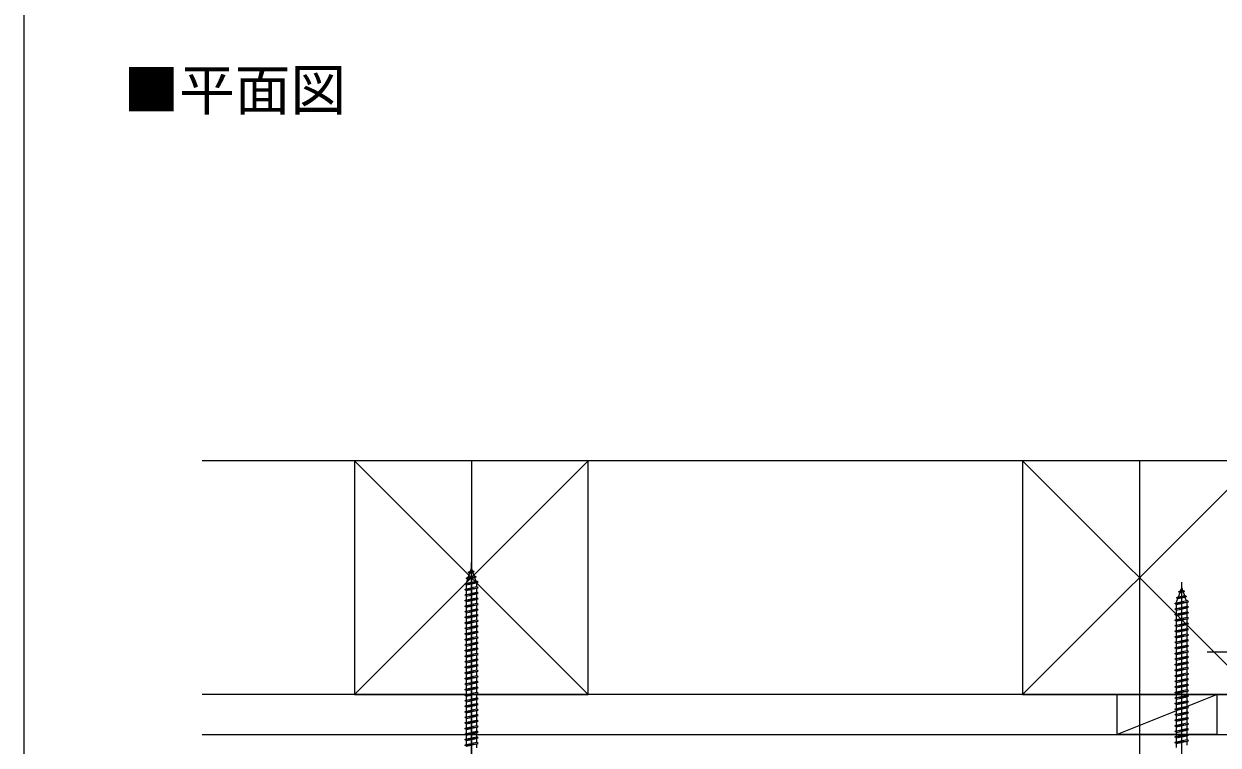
# Model space of a CAD drawing. Units: millimetres, scale not verified. Extents: x -875 to 875, y -1304 to 1297.
# Drawn here: x -875 to -339, y -332 to -8 of the extents above; entities that cross this region are included whole.
import ezdxf
from ezdxf.enums import TextEntityAlignment as Align

# ---------------------------------------------------------------- set-up
doc = ezdxf.new("R2010")
doc.units = ezdxf.units.MM
doc.header["$LTSCALE"] = 8
for name, color, linetype in [('0-1_USER1', 3, 'Continuous'), ('0-4_YKK_12', 2, 'Continuous'), ('0-5_YKK_13', 4, 'Continuous'), ('0-7_YKK_ZWAK', 7, 'Continuous'), ('0-8_YSS_K', 3, 'Continuous')]:
    doc.layers.add(name, color=color, linetype=linetype)
doc.styles.add('ＭＳ ゴシック', font='')
doc.styles.get('ＭＳ ゴシック').set_extended_font_data('MS Gothic')

msp = doc.modelspace()

# ---------------------------------------------------------------- linework, layer by layer
at = {"layer": '0-4_YKK_12'}
for p, q in [((-674, -204.1), (-674, -995.6)), ((-374, -204.1), (-374, -912.1))]:
    msp.add_line(p, q, dxfattribs=at)
at = {"layer": '0-5_YKK_13'}
for p, q in [((-674, -368.8), (-674, -249.799)), ((-676.313, -256.714), (-671.878, -256.16)), ((-676.313, -256.714), (-675.398, -256.361)), ((-676.313, -256.714), (-675.678, -257.173)), ((-676.25, -258.834), (-675.678, -257.173)), ((-675.678, -257.173), (-672.561, -256.48)), ((-675.414, -254.102), (-674.466, -253.654)), ((-675.414, -254.102), (-672.703, -253.763)), ((-675.414, -254.102), (-674.746, -254.466)), ((-675.398, -256.361), (-674.746, -254.466)), ((-675.398, -256.361), (-672.801, -255.783)), ((-674.746, -254.466), (-673.36, -254.158)), ((-674.466, -253.654), (-674, -252.3)), ((-674.466, -253.654), (-673.6, -253.461)), ((-674, -252.3), (-673.6, -253.461)), ((-672.703, -253.763), (-673.6, -253.461)), ((-672.703, -253.763), (-673.36, -254.158)), ((-673.36, -254.158), (-672.801, -255.783)), ((-671.878, -256.16), (-672.801, -255.783)), ((-671.878, -256.16), (-672.561, -256.48)), ((-672.561, -256.48), (-672.001, -258.106)), ((-677, -259.3), (-671, -258.55)), ((-677, -261.8), (-671, -261.05)), ((-676.25, -259.05), (-671.75, -258.05)), ((-676.25, -259.05), (-676.25, -258.834)), ((-676.25, -261.55), (-676.25, -259.8)), ((-676.25, -261.55), (-671.75, -260.55)), ((-676.25, -264.05), (-676.25, -262.3)), ((-671.761, -258.802), (-671.75, -258.834)), ((-671.75, -258.834), (-671.75, -260.55)), ((-671.75, -261.3), (-671.75, -263.05)), ((-356.414, -262.902), (-355.466, -262.454)), ((-356.414, -262.902), (-353.703, -262.563)), ((-355.466, -262.454), (-355, -261.1)), ((-355.466, -262.454), (-354.6, -262.261)), ((-355, -357.6), (-355, -258.6)), ((-355, -261.1), (-354.6, -262.261)), ((-353.703, -262.563), (-354.6, -262.261)), ((-353.703, -262.563), (-354.36, -262.958)), ((-677, -264.3), (-671, -263.55)), ((-677, -266.8), (-671, -266.05)), ((-676.25, -264.05), (-671.75, -263.05)), ((-676.25, -266.55), (-676.25, -264.8)), ((-676.25, -266.55), (-671.75, -265.55)), ((-676.25, -269.05), (-676.25, -267.3)), ((-676.25, -269.05), (-671.75, -268.05)), ((-671.75, -263.8), (-671.75, -265.55)), ((-671.75, -266.3), (-671.75, -268.05)), ((-358, -268.1), (-352, -267.35)), ((-357.313, -265.514), (-352.878, -264.96)), ((-357.313, -265.514), (-356.398, -265.161)), ((-357.313, -265.514), (-356.678, -265.973)), ((-357.25, -267.634), (-356.678, -265.973)), ((-357.25, -267.85), (-352.75, -266.85)), ((-357.25, -267.85), (-357.25, -267.634)), ((-356.678, -265.973), (-353.561, -265.28)), ((-356.414, -262.902), (-355.746, -263.266)), ((-356.398, -265.161), (-355.746, -263.266)), ((-356.398, -265.161), (-353.801, -264.583)), ((-355.746, -263.266), (-354.36, -262.958)), ((-354.36, -262.958), (-353.801, -264.583)), ((-352.878, -264.96), (-353.801, -264.583)), ((-352.878, -264.96), (-353.561, -265.28)), ((-353.561, -265.28), (-353.001, -266.906)), ((-352.761, -267.602), (-352.75, -267.634)), ((-352.75, -267.634), (-352.75, -269.35)), ((-677, -269.3), (-671, -268.55)), ((-677, -271.8), (-671, -271.05)), ((-676.25, -271.55), (-676.25, -269.8)), ((-676.25, -271.55), (-671.75, -270.55)), ((-676.25, -274.05), (-676.25, -272.3)), ((-676.25, -274.05), (-671.75, -273.05)), ((-671.75, -268.8), (-671.75, -270.55)), ((-671.75, -271.3), (-671.75, -273.05)), ((-358, -270.6), (-352, -269.85)), ((-358, -273.1), (-352, -272.35)), ((-357.25, -270.35), (-357.25, -268.6)), ((-357.25, -270.35), (-352.75, -269.35)), ((-357.25, -272.85), (-357.25, -271.1)), ((-357.25, -272.85), (-352.75, -271.85)), ((-352.75, -270.1), (-352.75, -271.85)), ((-352.75, -272.6), (-352.75, -274.35)), ((-677, -274.3), (-671, -273.55)), ((-677, -276.8), (-671, -276.05)), ((-677, -279.3), (-671, -278.55)), ((-676.25, -276.55), (-676.25, -274.8)), ((-676.25, -276.55), (-671.75, -275.55)), ((-676.25, -279.05), (-676.25, -277.3)), ((-676.25, -279.05), (-671.75, -278.05)), ((-671.75, -273.8), (-671.75, -275.55)), ((-671.75, -276.3), (-671.75, -278.05)), ((-671.75, -278.8), (-671.75, -280.55)), ((-358, -275.6), (-352, -274.85)), ((-358, -278.1), (-352, -277.35)), ((-357.25, -275.35), (-357.25, -273.6)), ((-357.25, -275.35), (-352.75, -274.35)), ((-357.25, -277.85), (-357.25, -276.1)), ((-357.25, -277.85), (-352.75, -276.85)), ((-352.75, -275.1), (-352.75, -276.85)), ((-352.75, -277.6), (-352.75, -279.35)), ((-677, -281.8), (-671, -281.05)), ((-677, -284.3), (-671, -283.55)), ((-676.25, -281.55), (-676.25, -279.8)), ((-676.25, -281.55), (-671.75, -280.55)), ((-676.25, -284.05), (-676.25, -282.3)), ((-676.25, -284.05), (-671.75, -283.05)), ((-671.75, -281.3), (-671.75, -283.05)), ((-671.75, -283.8), (-671.75, -285.55)), ((-358, -280.6), (-352, -279.85)), ((-358, -283.1), (-352, -282.35)), ((-357.25, -280.35), (-352.75, -279.35)), ((-357.25, -282.85), (-357.25, -281.1)), ((-357.25, -282.85), (-352.75, -281.85)), ((-352.75, -280.1), (-352.75, -281.85)), ((-352.75, -282.6), (-352.75, -284.35)), ((-677, -286.8), (-671, -286.05)), ((-677, -289.3), (-671, -288.55)), ((-676.25, -286.55), (-676.25, -284.8)), ((-676.25, -286.55), (-671.75, -285.55)), ((-676.25, -289.05), (-676.25, -287.3)), ((-676.25, -289.05), (-671.75, -288.05)), ((-671.75, -286.3), (-671.75, -288.05)), ((-671.75, -288.8), (-671.75, -290.55)), ((-358, -285.6), (-352, -284.85)), ((-358, -288.1), (-352, -287.35)), ((-357.25, -285.35), (-352.75, -284.35)), ((-357.25, -287.85), (-357.25, -286.1)), ((-357.25, -287.85), (-352.75, -286.85)), ((-357.25, -290.35), (-357.25, -288.6)), ((-357.25, -290.35), (-352.75, -289.35)), ((-352.75, -285.1), (-352.75, -286.85)), ((-352.75, -287.6), (-352.75, -289.35)), ((-677, -291.8), (-671, -291.05)), ((-677, -294.3), (-671, -293.55)), ((-676.25, -291.55), (-671.75, -290.55)), ((-676.25, -294.05), (-676.25, -292.3)), ((-676.25, -294.05), (-671.75, -293.05)), ((-671.75, -291.3), (-671.75, -293.05)), ((-671.75, -293.8), (-671.75, -295.55)), ((-358, -290.6), (-352, -289.85)), ((-358, -293.1), (-352, -292.35)), ((-358, -295.6), (-352, -294.85)), ((-357.25, -292.85), (-357.25, -291.1)), ((-357.25, -292.85), (-352.75, -291.85)), ((-357.25, -295.35), (-357.25, -293.6)), ((-357.25, -295.35), (-352.75, -294.35)), ((-352.75, -290.1), (-352.75, -291.85)), ((-352.75, -292.6), (-352.75, -294.35)), ((-293.5, -290.104), (-343.5, -290.104)), ((-677, -296.8), (-671, -296.05)), ((-677, -299.3), (-671, -298.55)), ((-676.25, -296.55), (-671.75, -295.55)), ((-676.25, -299.05), (-676.25, -297.3)), ((-676.25, -299.05), (-671.75, -298.05)), ((-676.25, -301.55), (-676.25, -299.8)), ((-671.75, -296.3), (-671.75, -298.05)), ((-671.75, -298.8), (-671.75, -300.55)), ((-358, -298.1), (-352, -297.35)), ((-358, -300.6), (-352, -299.85)), ((-357.25, -297.85), (-357.25, -296.1)), ((-357.25, -297.85), (-352.75, -296.85)), ((-357.25, -300.35), (-357.25, -298.6)), ((-357.25, -300.35), (-352.75, -299.35)), ((-352.75, -295.1), (-352.75, -296.85)), ((-352.75, -297.6), (-352.75, -299.35)), ((-352.75, -300.1), (-352.75, -301.85)), ((-677, -301.8), (-671, -301.05)), ((-677, -304.3), (-671, -303.55)), ((-676.25, -301.55), (-671.75, -300.55)), ((-676.25, -304.05), (-676.25, -302.3)), ((-676.25, -304.05), (-671.75, -303.05)), ((-676.25, -306.55), (-676.25, -304.8)), ((-676.25, -306.55), (-671.75, -305.55)), ((-671.75, -301.3), (-671.75, -303.05)), ((-671.75, -303.8), (-671.75, -305.55)), ((-358, -303.1), (-352, -302.35)), ((-358, -305.6), (-352, -304.85)), ((-357.25, -302.85), (-357.25, -301.1)), ((-357.25, -302.85), (-352.75, -301.85)), ((-357.25, -305.35), (-352.75, -304.35)), ((-352.75, -302.6), (-352.75, -304.35)), ((-352.75, -305.1), (-352.75, -306.85)), ((-677, -306.8), (-671, -306.05)), ((-677, -309.3), (-671, -308.55)), ((-677, -311.8), (-671, -311.05)), ((-676.25, -309.05), (-676.25, -307.3)), ((-676.25, -309.05), (-671.75, -308.05)), ((-676.25, -311.55), (-676.25, -309.8)), ((-676.25, -311.55), (-671.75, -310.55)), ((-671.75, -306.3), (-671.75, -308.05)), ((-671.75, -308.8), (-671.75, -310.55)), ((-358, -308.1), (-352, -307.35)), ((-358, -310.6), (-352, -309.85)), ((-357.25, -307.85), (-357.25, -306.1)), ((-357.25, -307.85), (-352.75, -306.85)), ((-357.25, -310.35), (-352.75, -309.35)), ((-352.75, -307.6), (-352.75, -309.35)), ((-352.75, -310.1), (-352.75, -311.85)), ((-677, -314.3), (-671, -313.55)), ((-677, -316.8), (-671, -316.05)), ((-676.25, -314.05), (-676.25, -312.3)), ((-676.25, -314.05), (-671.75, -313.05)), ((-676.25, -316.55), (-671.75, -315.55)), ((-671.75, -311.3), (-671.75, -313.05)), ((-671.75, -313.8), (-671.75, -315.55)), ((-671.75, -316.3), (-671.75, -318.05)), ((-358, -313.1), (-352, -312.35)), ((-358, -315.6), (-352, -314.85)), ((-357.25, -312.85), (-357.25, -311.1)), ((-357.25, -312.85), (-352.75, -311.85)), ((-357.25, -315.35), (-357.25, -313.6)), ((-357.25, -315.35), (-352.75, -314.35)), ((-357.25, -317.85), (-357.25, -316.1)), ((-352.75, -312.6), (-352.75, -314.35)), ((-352.75, -315.1), (-352.75, -316.85)), ((-677, -319.3), (-671, -318.55)), ((-677, -321.8), (-671, -321.05)), ((-676.25, -319.05), (-676.25, -317.3)), ((-676.25, -319.05), (-671.75, -318.05)), ((-676.25, -321.55), (-671.75, -320.55)), ((-671.75, -318.8), (-671.75, -320.55)), ((-671.75, -321.3), (-671.75, -323.05)), ((-358, -318.1), (-352, -317.35)), ((-358, -320.6), (-352, -319.85)), ((-357.25, -317.85), (-352.75, -316.85)), ((-357.25, -320.35), (-357.25, -318.6)), ((-357.25, -320.35), (-352.75, -319.35)), ((-357.25, -322.85), (-357.25, -321.1)), ((-352.75, -317.6), (-352.75, -319.35)), ((-352.75, -320.1), (-352.75, -321.85)), ((-677, -324.3), (-671, -323.55)), ((-677, -326.8), (-671, -326.05)), ((-676.25, -324.05), (-676.25, -322.3)), ((-676.25, -324.05), (-671.75, -323.05)), ((-676.25, -326.55), (-676.25, -324.8)), ((-676.25, -326.55), (-671.75, -325.55)), ((-671.75, -323.8), (-671.75, -325.55)), ((-671.75, -326.3), (-671.75, -328.05)), ((-358, -323.1), (-352, -322.35)), ((-358, -325.6), (-352, -324.85)), ((-357.25, -322.85), (-352.75, -321.85)), ((-357.25, -325.35), (-357.25, -323.6)), ((-357.25, -325.35), (-352.75, -324.35)), ((-357.25, -327.85), (-357.25, -326.1)), ((-357.25, -327.85), (-352.75, -326.85)), ((-352.75, -322.6), (-352.75, -324.35)), ((-352.75, -325.1), (-352.75, -326.85)), ((-677, -329.3), (-671, -328.55)), ((-677, -331.8), (-671, -331.05)), ((-676.25, -329.05), (-676.25, -327.3)), ((-676.25, -329.05), (-671.75, -328.05)), ((-676.25, -331.55), (-676.25, -329.8)), ((-676.25, -331.55), (-671.75, -330.55)), ((-671.75, -328.8), (-671.75, -330.55)), ((-671.75, -331.3), (-671.75, -333.05)), ((-358, -328.1), (-352, -327.35)), ((-358, -330.6), (-352, -329.85)), ((-357.25, -330.35), (-357.25, -328.6)), ((-357.25, -330.35), (-352.75, -329.35)), ((-357.25, -332.85), (-357.25, -331.1)), ((-352.75, -327.6), (-352.75, -329.35)), ((-352.75, -330.1), (-352.75, -331.85))]:
    msp.add_line(p, q, dxfattribs=at)
for points in [[(-676.25, -259.8), (-677, -259.3), (-676.25, -259.05)], [(-676.25, -262.3), (-677, -261.8), (-676.25, -261.55)], [(-676.25, -259.8), (-671.75, -258.8), (-671, -258.55), (-671.75, -258.05)], [(-676.25, -262.3), (-671.75, -261.3), (-671, -261.05), (-671.75, -260.55)], [(-676.25, -264.8), (-677, -264.3), (-676.25, -264.05)], [(-676.25, -267.3), (-677, -266.8), (-676.25, -266.55)], [(-676.25, -264.8), (-671.75, -263.8), (-671, -263.55), (-671.75, -263.05)], [(-676.25, -267.3), (-671.75, -266.3), (-671, -266.05), (-671.75, -265.55)], [(-676.25, -269.8), (-671.75, -268.8), (-671, -268.55), (-671.75, -268.05)], [(-357.25, -268.6), (-358, -268.1), (-357.25, -267.85)], [(-357.25, -268.6), (-352.75, -267.6), (-352, -267.35), (-352.75, -266.85)], [(-676.25, -269.8), (-677, -269.3), (-676.25, -269.05)], [(-676.25, -272.3), (-677, -271.8), (-676.25, -271.55)], [(-676.25, -272.3), (-671.75, -271.3), (-671, -271.05), (-671.75, -270.55)], [(-676.25, -274.8), (-671.75, -273.8), (-671, -273.55), (-671.75, -273.05)], [(-357.25, -271.1), (-358, -270.6), (-357.25, -270.35)], [(-357.25, -273.6), (-358, -273.1), (-357.25, -272.85)], [(-357.25, -271.1), (-352.75, -270.1), (-352, -269.85), (-352.75, -269.35)], [(-357.25, -273.6), (-352.75, -272.6), (-352, -272.35), (-352.75, -271.85)], [(-676.25, -274.8), (-677, -274.3), (-676.25, -274.05)], [(-676.25, -277.3), (-677, -276.8), (-676.25, -276.55)], [(-676.25, -277.3), (-671.75, -276.3), (-671, -276.05), (-671.75, -275.55)], [(-676.25, -279.8), (-671.75, -278.8), (-671, -278.55), (-671.75, -278.05)], [(-357.25, -276.1), (-358, -275.6), (-357.25, -275.35)], [(-357.25, -280.35), (-357.25, -278.6), (-358, -278.1), (-357.25, -277.85)], [(-357.25, -276.1), (-352.75, -275.1), (-352, -274.85), (-352.75, -274.35)], [(-357.25, -278.6), (-352.75, -277.6), (-352, -277.35), (-352.75, -276.85)], [(-676.25, -279.8), (-677, -279.3), (-676.25, -279.05)], [(-676.25, -282.3), (-677, -281.8), (-676.25, -281.55)], [(-676.25, -284.8), (-677, -284.3), (-676.25, -284.05)], [(-676.25, -282.3), (-671.75, -281.3), (-671, -281.05), (-671.75, -280.55)], [(-676.25, -284.8), (-671.75, -283.8), (-671, -283.55), (-671.75, -283.05)], [(-357.25, -281.1), (-358, -280.6), (-357.25, -280.35)], [(-357.25, -285.35), (-357.25, -283.6), (-358, -283.1), (-357.25, -282.85)], [(-357.25, -281.1), (-352.75, -280.1), (-352, -279.85), (-352.75, -279.35)], [(-357.25, -283.6), (-352.75, -282.6), (-352, -282.35), (-352.75, -281.85)], [(-676.25, -287.3), (-677, -286.8), (-676.25, -286.55)], [(-676.25, -291.55), (-676.25, -289.8), (-677, -289.3), (-676.25, -289.05)], [(-676.25, -287.3), (-671.75, -286.3), (-671, -286.05), (-671.75, -285.55)], [(-676.25, -289.8), (-671.75, -288.8), (-671, -288.55), (-671.75, -288.05)], [(-357.25, -286.1), (-358, -285.6), (-357.25, -285.35)], [(-357.25, -288.6), (-358, -288.1), (-357.25, -287.85)], [(-357.25, -286.1), (-352.75, -285.1), (-352, -284.85), (-352.75, -284.35)], [(-357.25, -288.6), (-352.75, -287.6), (-352, -287.35), (-352.75, -286.85)], [(-357.25, -291.1), (-352.75, -290.1), (-352, -289.85), (-352.75, -289.35)], [(-676.25, -292.3), (-677, -291.8), (-676.25, -291.55)], [(-676.25, -296.55), (-676.25, -294.8), (-677, -294.3), (-676.25, -294.05)], [(-676.25, -292.3), (-671.75, -291.3), (-671, -291.05), (-671.75, -290.55)], [(-676.25, -294.8), (-671.75, -293.8), (-671, -293.55), (-671.75, -293.05)], [(-357.25, -291.1), (-358, -290.6), (-357.25, -290.35)], [(-357.25, -293.6), (-358, -293.1), (-357.25, -292.85)], [(-357.25, -293.6), (-352.75, -292.6), (-352, -292.35), (-352.75, -291.85)], [(-357.25, -296.1), (-352.75, -295.1), (-352, -294.85), (-352.75, -294.35)], [(-676.25, -297.3), (-677, -296.8), (-676.25, -296.55)], [(-676.25, -299.8), (-677, -299.3), (-676.25, -299.05)], [(-676.25, -297.3), (-671.75, -296.3), (-671, -296.05), (-671.75, -295.55)], [(-676.25, -299.8), (-671.75, -298.8), (-671, -298.55), (-671.75, -298.05)], [(-357.25, -296.1), (-358, -295.6), (-357.25, -295.35)], [(-357.25, -298.6), (-358, -298.1), (-357.25, -297.85)], [(-357.25, -301.1), (-358, -300.6), (-357.25, -300.35)], [(-357.25, -298.6), (-352.75, -297.6), (-352, -297.35), (-352.75, -296.85)], [(-357.25, -301.1), (-352.75, -300.1), (-352, -299.85), (-352.75, -299.35)], [(-676.25, -302.3), (-677, -301.8), (-676.25, -301.55)], [(-676.25, -304.8), (-677, -304.3), (-676.25, -304.05)], [(-676.25, -302.3), (-671.75, -301.3), (-671, -301.05), (-671.75, -300.55)], [(-676.25, -304.8), (-671.75, -303.8), (-671, -303.55), (-671.75, -303.05)], [(-676.25, -307.3), (-671.75, -306.3), (-671, -306.05), (-671.75, -305.55)], [(-357.25, -305.35), (-357.25, -303.6), (-358, -303.1), (-357.25, -302.85)], [(-357.25, -306.1), (-358, -305.6), (-357.25, -305.35)], [(-357.25, -303.6), (-352.75, -302.6), (-352, -302.35), (-352.75, -301.85)], [(-357.25, -306.1), (-352.75, -305.1), (-352, -304.85), (-352.75, -304.35)], [(-676.25, -307.3), (-677, -306.8), (-676.25, -306.55)], [(-676.25, -309.8), (-677, -309.3), (-676.25, -309.05)], [(-676.25, -309.8), (-671.75, -308.8), (-671, -308.55), (-671.75, -308.05)], [(-676.25, -312.3), (-671.75, -311.3), (-671, -311.05), (-671.75, -310.55)], [(-357.25, -310.35), (-357.25, -308.6), (-358, -308.1), (-357.25, -307.85)], [(-357.25, -311.1), (-358, -310.6), (-357.25, -310.35)], [(-357.25, -308.6), (-352.75, -307.6), (-352, -307.35), (-352.75, -306.85)], [(-357.25, -311.1), (-352.75, -310.1), (-352, -309.85), (-352.75, -309.35)], [(-676.25, -312.3), (-677, -311.8), (-676.25, -311.55)], [(-676.25, -316.55), (-676.25, -314.8), (-677, -314.3), (-676.25, -314.05)], [(-676.25, -314.8), (-671.75, -313.8), (-671, -313.55), (-671.75, -313.05)], [(-676.25, -317.3), (-671.75, -316.3), (-671, -316.05), (-671.75, -315.55)], [(-357.25, -313.6), (-358, -313.1), (-357.25, -312.85)], [(-357.25, -316.1), (-358, -315.6), (-357.25, -315.35)], [(-357.25, -313.6), (-352.75, -312.6), (-352, -312.35), (-352.75, -311.85)], [(-357.25, -316.1), (-352.75, -315.1), (-352, -314.85), (-352.75, -314.35)], [(-676.25, -317.3), (-677, -316.8), (-676.25, -316.55)], [(-676.25, -321.55), (-676.25, -319.8), (-677, -319.3), (-676.25, -319.05)], [(-676.25, -322.3), (-677, -321.8), (-676.25, -321.55)], [(-676.25, -319.8), (-671.75, -318.8), (-671, -318.55), (-671.75, -318.05)], [(-676.25, -322.3), (-671.75, -321.3), (-671, -321.05), (-671.75, -320.55)], [(-357.25, -318.6), (-358, -318.1), (-357.25, -317.85)], [(-357.25, -321.1), (-358, -320.6), (-357.25, -320.35)], [(-357.25, -318.6), (-352.75, -317.6), (-352, -317.35), (-352.75, -316.85)], [(-357.25, -321.1), (-352.75, -320.1), (-352, -319.85), (-352.75, -319.35)], [(-676.25, -324.8), (-677, -324.3), (-676.25, -324.05)], [(-676.25, -327.3), (-677, -326.8), (-676.25, -326.55)], [(-676.25, -324.8), (-671.75, -323.8), (-671, -323.55), (-671.75, -323.05)], [(-676.25, -327.3), (-671.75, -326.3), (-671, -326.05), (-671.75, -325.55)], [(-357.25, -323.6), (-358, -323.1), (-357.25, -322.85)], [(-357.25, -326.1), (-358, -325.6), (-357.25, -325.35)], [(-357.25, -323.6), (-352.75, -322.6), (-352, -322.35), (-352.75, -321.85)], [(-357.25, -326.1), (-352.75, -325.1), (-352, -324.85), (-352.75, -324.35)], [(-357.25, -328.6), (-352.75, -327.6), (-352, -327.35), (-352.75, -326.85)], [(-676.25, -329.8), (-677, -329.3), (-676.25, -329.05)], [(-676.25, -332.3), (-677, -331.8), (-676.25, -331.55)], [(-676.25, -329.8), (-671.75, -328.8), (-671, -328.55), (-671.75, -328.05)], [(-676.25, -332.3), (-671.75, -331.3), (-671, -331.05), (-671.75, -330.55)], [(-357.25, -328.6), (-358, -328.1), (-357.25, -327.85)], [(-357.25, -331.1), (-358, -330.6), (-357.25, -330.35)], [(-357.25, -331.1), (-352.75, -330.1), (-352, -329.85), (-352.75, -329.35)]]:
    msp.add_lwpolyline(points, dxfattribs=at)
at = {"layer": '0-7_YKK_ZWAK'}
msp.add_line((-875, 1245.9), (-875, -1304.1), dxfattribs=at)
at = {"layer": '0-8_YSS_K'}
for p, q in [((-309, -204.1), (-795, -204.1)), ((-726.5, -204.1), (-621.5, -309.1)), ((-621.5, -204.1), (-726.5, -309.1)), ((-426.5, -204.1), (-321.5, -309.1)), ((-321.5, -204.1), (-426.5, -309.1)), ((-309, -309.1), (-795, -309.1)), ((-339, -309.1), (-384, -327.1)), ((-339, -327.1), (-339, -309.1)), ((-795, -327.1), (-311.4, -327.1)), ((-339, -327.1), (-384, -327.1))]:
    msp.add_line(p, q, dxfattribs=at)
for points in [[(-726.5, -309.1), (-621.5, -309.1), (-621.5, -204.1), (-726.5, -204.1)], [(-426.5, -309.1), (-321.5, -309.1), (-321.5, -204.1), (-426.5, -204.1)]]:
    msp.add_lwpolyline(points, close=True, dxfattribs=at)
msp.add_lwpolyline([(-384, -327.1), (-384, -309.1), (-339, -309.1)], dxfattribs=at)

# ---------------------------------------------------------------- texts
at = {"layer": '0-1_USER1', "style": 'ＭＳ ゴシック'}
msp.add_text('■平面図', height=18.33, dxfattribs=at).set_placement((-830.256, -51.941), align=Align.BOTTOM_LEFT)

doc.saveas('drawing.dxf')
